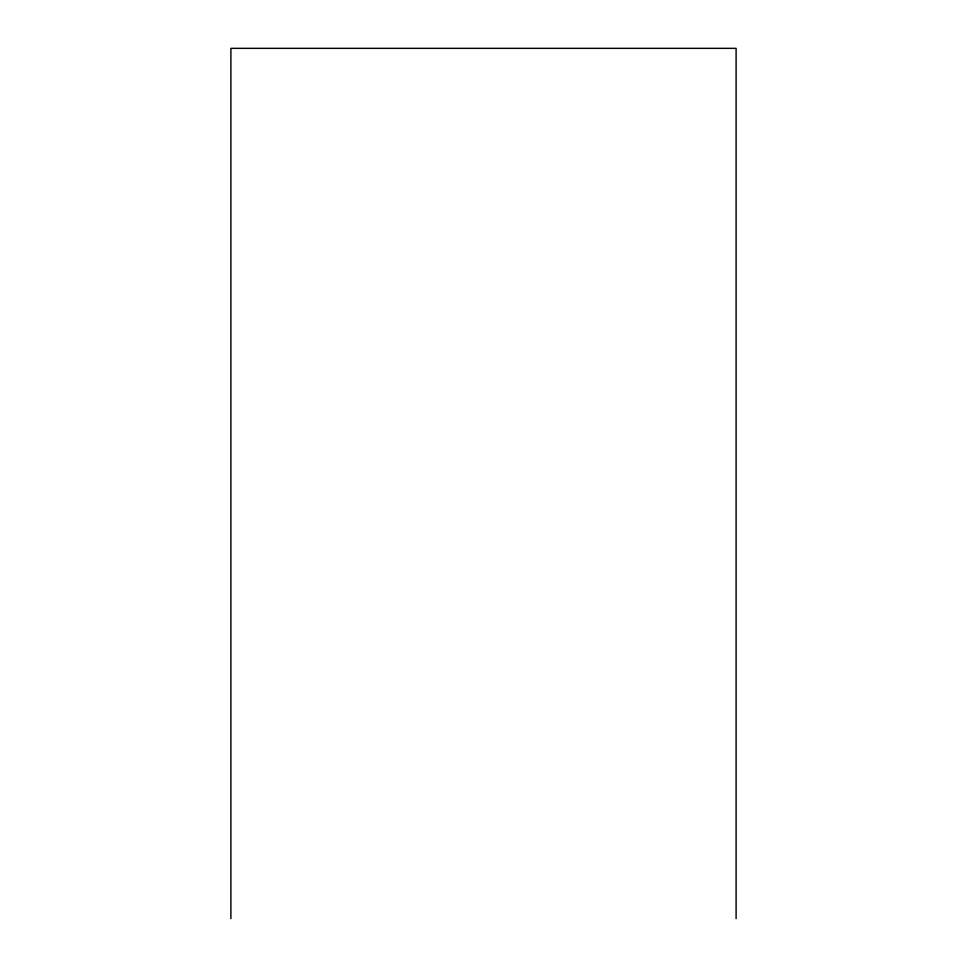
<?xml version="1.0" encoding="UTF-8"?>
<svg xmlns="http://www.w3.org/2000/svg" width="967" height="967" viewBox="0 0 967 967"><rect width="100%" height="100%" fill="white"/><g stroke="black" fill="none" stroke-linecap="round" stroke-linejoin="round"><path stroke-width="1.45" d="M736.105 918.65L736.105 48.35L230.895 48.35L230.895 918.65"/></g></svg>
